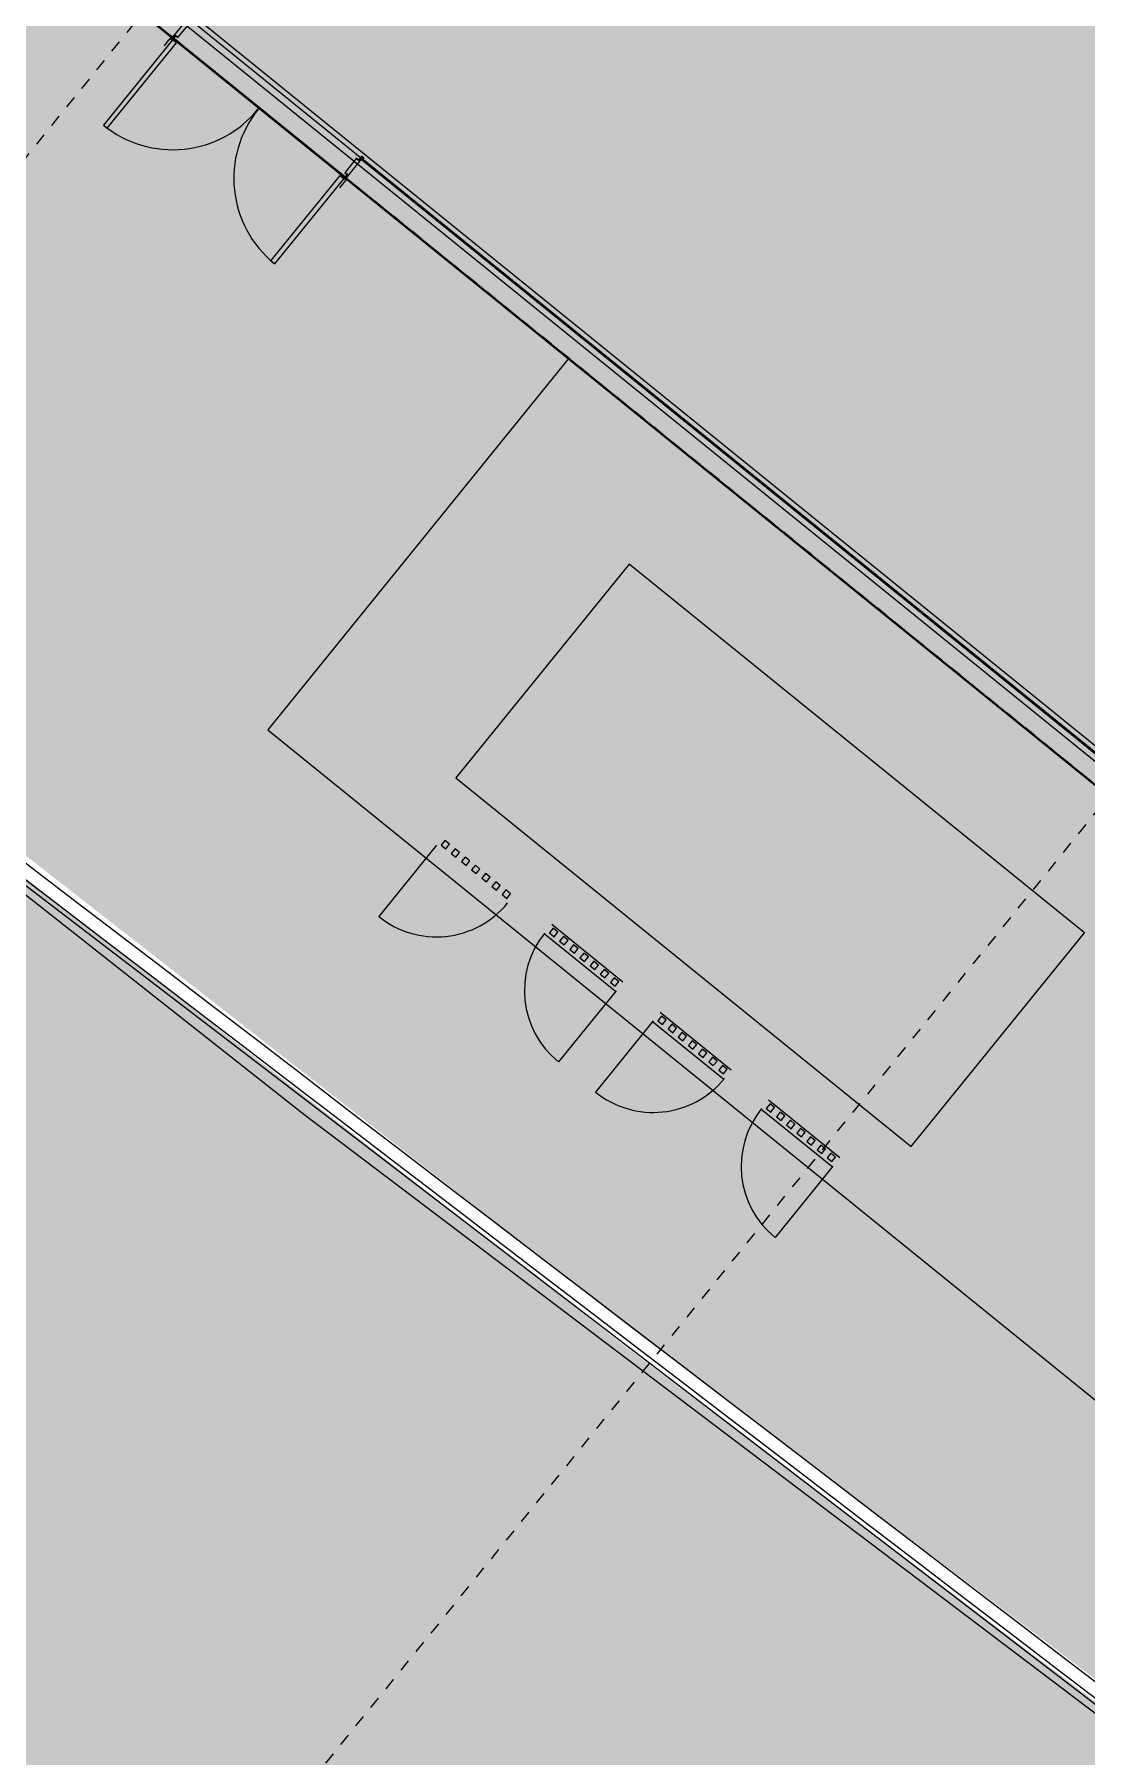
# Model space of a CAD drawing. Header units: metres. Extents: x 507649 to 508899, y 6966965 to 6967377.
# Drawn here: x 507862.1 to 507870.9, y 6967088.82 to 6967103.23 of the extents above; entities that cross this region are included whole.
import ezdxf

# ---------------------------------------------------------------- set-up
doc = ezdxf.new("R2010")
doc.units = ezdxf.units.M
doc.linetypes.add('Grid Line', pattern=[2.1, 1.2, -0.3, 0.3, -0.3])
doc.linetypes.add('Overhead', pattern=[0.004, 0.0025, -0.0015])
doc.layers.get('DEFPOINTS').update_dxf_attribs({"color": 11})
for name, color, linetype, lineweight in [('A-DOOR', 252, 'Continuous', 5), ('A-DOOR-FRAM', 252, 'Continuous', 5), ('A-FLOR', 252, 'Continuous', 5), ('A-FLOR-OVHD', 252, 'Overhead', 5), ('A-GENM', 252, 'Continuous', 5), ('A-GLAZ-CWMG', 252, 'Continuous', 5), ('A-WALL', 252, 'Continuous', 5), ('A-WALL-FNSH', 252, 'Continuous', 5)]:
    doc.layers.add(name, color=color, linetype=linetype, lineweight=lineweight)
for name, color, linetype in [('C_ARCH_BUILDING_OUTLINE', 5, 'Continuous'), ('C_TEXT_2.5', 7, 'Continuous'), ('HATCH_PAVEMENT_CARPARK', 254, 'Continuous'), ('KRB_LIP', 6, 'Continuous'), ('PAV_CREST SAG', 2, 'Continuous')]:
    doc.layers.add(name, color=color, linetype=linetype)
doc.layers.add('C_HATCH_PR_BUILDING', color=7, linetype='Continuous', true_color=0xffffff)
doc.layers.add('HATCH_PAVEMENT_FOOTPATH', color=7, linetype='Continuous', true_color=0xffe8a3)
doc.layers.add('S-GRID', color=47, linetype='Continuous', lineweight=5, plot=False)

# ---------------------------------------------------------------- blocks, each defined once
blk = doc.blocks.new('XD_HATCH')
at = {"layer": 'C_HATCH_PR_BUILDING'}
h = blk.add_hatch(color=256, dxfattribs=at)
h.dxf.hatch_style = 1
h.paths.add_polyline_path([(507766.711, 6967255.442), (507736.522, 6967229.203), (507736.707, 6967228.989), (507736.687, 6967228.971), (507782.566, 6967176.226), (507795.661, 6967161.161), (507797.004, 6967162.328), (507817.315, 6967142.708), (507816.19, 6967141.318), (507902.111, 6967071.732), (507911.801, 6967083.72), (507919.918, 6967093.76), (507927.265, 6967102.833), (507888.211, 6967134.462), (507891.102, 6967138.268), (507841.624, 6967217.742), (507824.766, 6967203.095), (507829.311, 6967190.607), (507825.752, 6967187.514), (507795.494, 6967222.404)])
at = {"layer": 'HATCH_PAVEMENT_CARPARK'}
h = blk.add_hatch(color=256, dxfattribs=at)
h.dxf.hatch_style = 1
edge = h.paths.add_edge_path()
edge.add_arc((507820.003, 6967266.085), 90.985, 212.49045, 214.43315, ccw=False)
edge.add_line((507743.26, 6967217.211), (507739.398, 6967223.586))
edge.add_line((507739.398, 6967223.586), (507735.794, 6967229.354))
edge.add_arc((507741.735, 6967233.063), 7.004, 130.4092, 211.9744, ccw=False)
edge.add_line((507737.195, 6967238.395), (507750.654, 6967250.094))
edge.add_line((507750.654, 6967250.094), (507741.05, 6967244.042))
edge.add_line((507741.05, 6967244.042), (507736.887, 6967241.488))
edge.add_line((507736.887, 6967241.488), (507736.596, 6967241.375))
edge.add_line((507736.596, 6967241.375), (507734.55, 6967240.12))
edge.add_line((507734.55, 6967240.12), (507731.321, 6967238.12))
edge.add_line((507731.321, 6967238.12), (507725.641, 6967234.654))
edge.add_line((507725.641, 6967234.654), (507731.043, 6967225.636))
edge.add_line((507731.043, 6967225.636), (507734.314, 6967220.406))
edge.add_line((507734.314, 6967220.406), (507740.71, 6967210.555))
edge.add_arc((507792.018, 6967243.469), 60.957, 212.67978, 223.00419)
edge.add_line((507747.44, 6967201.893), (507760.817, 6967187.542))
edge.add_line((507760.817, 6967187.542), (507809.449, 6967136.334))
edge.add_line((507809.449, 6967136.334), (507818.102, 6967127.228))
edge.add_line((507818.102, 6967127.228), (507823.852, 6967121.378))
edge.add_line((507823.852, 6967121.378), (507824.492, 6967120.745))
edge.add_arc((508006.447, 6967303.151), 257.643, 225.07103, 227.49079)
edge.add_line((507832.355, 6967113.225), (507846.232, 6967101.068))
edge.add_line((507846.232, 6967101.068), (507853.401, 6967095.287))
edge.add_line((507853.401, 6967095.287), (507861.259, 6967089.103))
edge.add_line((507861.259, 6967089.103), (507875.892, 6967078.04))
edge.add_line((507875.892, 6967078.04), (507894.996, 6967066.105))
edge.add_line((507894.996, 6967066.105), (507898.306, 6967064.422))
edge.add_arc((507903.258, 6967076.442), 13, 247.607, 320.5781)
edge.add_line((507913.301, 6967068.186), (507923.209, 6967080.381))
edge.add_line((507923.209, 6967080.381), (507928.884, 6967087.367))
edge.add_line((507928.884, 6967087.367), (507934.503, 6967094.285))
edge.add_arc((507925.6, 6967101.304), 11.338, 321.7466, 356.9562)
edge.add_arc((507925.051, 6967101.301), 11.886, 357.1121, 390.6511)
edge.add_line((507935.276, 6967107.361), (507928.355, 6967118.419))
edge.add_arc((507932.593, 6967121.072), 5, 172.2504, 212.042, ccw=False)
edge.add_line((507927.638, 6967121.746), (507927.905, 6967123.707))
edge.add_line((507927.905, 6967123.707), (507927.905, 6967123.707))
edge.add_line((507927.905, 6967123.707), (507928.222, 6967126.036))
edge.add_line((507928.222, 6967126.036), (507922.15, 6967126.731))
edge.add_line((507922.15, 6967126.731), (507921.982, 6967124.77))
edge.add_line((507921.982, 6967124.77), (507922.008, 6967120.889))
edge.add_arc((507933.653, 6967120.754), 11.645, 179.3346, 190.5058)
edge.add_arc((507935.181, 6967121.115), 13.214, 190.8395, 200.6804)
edge.add_arc((507934.907, 6967121.234), 13.001, 201.5983, 211.6011)
edge.add_line((507923.833, 6967114.422), (507928.422, 6967107.084))
edge.add_arc((507919.474, 6967101.5), 10.548, 18.5241, 31.9651, ccw=False)
edge.add_line((507929.475, 6967104.851), (507929.787, 6967103.654))
edge.add_line((507929.787, 6967103.654), (507929.949, 6967102.428))
edge.add_arc((507919.973, 6967101.735), 10, -10.2075, 3.9733, ccw=False)
edge.add_arc((507921.309, 6967101.319), 8.612, 334.462, 350.9422, ccw=False)
edge.add_line((507929.08, 6967097.606), (507928.501, 6967096.513))
edge.add_line((507928.501, 6967096.513), (507927.791, 6967095.501))
edge.add_line((507927.791, 6967095.501), (507924.256, 6967091.166))
edge.add_line((507924.256, 6967091.166), (507918.568, 6967084.191))
edge.add_line((507918.568, 6967084.191), (507911.58, 6967075.614))
edge.add_line((507911.58, 6967075.614), (507910.645, 6967074.541))
edge.add_line((507910.645, 6967074.541), (507910.131, 6967074.048))
edge.add_line((507910.131, 6967074.048), (507909.863, 6967073.813))
edge.add_line((507909.863, 6967073.813), (507909.587, 6967073.587))
edge.add_line((507909.587, 6967073.587), (507909.304, 6967073.367))
edge.add_line((507909.304, 6967073.367), (507909.013, 6967073.157))
edge.add_line((507909.013, 6967073.157), (507908.416, 6967072.764))
edge.add_line((507908.416, 6967072.764), (507907.795, 6967072.408))
edge.add_line((507907.795, 6967072.408), (507907.154, 6967072.091))
edge.add_line((507907.154, 6967072.091), (507906.825, 6967071.948))
edge.add_line((507906.825, 6967071.948), (507906.493, 6967071.814))
edge.add_line((507906.493, 6967071.814), (507905.816, 6967071.577))
edge.add_line((507905.816, 6967071.577), (507905.127, 6967071.382))
edge.add_line((507905.127, 6967071.382), (507904.429, 6967071.208))
edge.add_line((507904.429, 6967071.208), (507903.012, 6967071.034))
edge.add_line((507903.012, 6967071.034), (507901.581, 6967071.056))
edge.add_line((507901.581, 6967071.056), (507900.489, 6967071.127))
edge.add_line((507900.489, 6967071.127), (507899.41, 6967071.292))
edge.add_line((507899.41, 6967071.292), (507898.989, 6967071.383))
edge.add_line((507898.989, 6967071.383), (507898.134, 6967071.614))
edge.add_line((507898.134, 6967071.614), (507897.297, 6967071.904))
edge.add_line((507897.297, 6967071.904), (507895.368, 6967072.947))
edge.add_line((507895.368, 6967072.947), (507879.298, 6967082.987))
edge.add_line((507879.298, 6967082.987), (507866.995, 6967092.289))
edge.add_line((507866.995, 6967092.289), (507856.54, 6967100.453))
edge.add_line((507856.54, 6967100.453), (507836.168, 6967117.777))
edge.add_line((507836.168, 6967117.777), (507828.863, 6967124.875))
edge.add_line((507828.863, 6967124.875), (507821.037, 6967132.845))
edge.add_line((507821.037, 6967132.845), (507813.741, 6967140.457))
edge.add_line((507813.741, 6967140.457), (507815.658, 6967142.761))
edge.add_line((507815.658, 6967142.761), (507797.065, 6967160.683))
edge.add_line((507797.065, 6967160.683), (507795.715, 6967159.508))
edge.add_line((507795.715, 6967159.508), (507754.472, 6967202.936))
edge.add_line((507754.472, 6967202.936), (507751.459, 6967206.268))
edge.add_arc((507819.868, 6967266.093), 90.877, 214.4857, 221.17028, ccw=False)
at = {"layer": 'HATCH_PAVEMENT_FOOTPATH'}
h = blk.add_hatch(color=256, dxfattribs=at)
h.dxf.hatch_style = 1
h.paths.add_polyline_path([(507816.19, 6967141.318), (507817.315, 6967142.708), (507797.004, 6967162.328), (507795.661, 6967161.161), (507782.566, 6967176.226), (507736.687, 6967228.971), (507736.707, 6967228.989), (507736.521, 6967229.201), (507736.245, 6967228.918), (507736.554, 6967228.404), (507736.811, 6967227.975), (507737.068, 6967227.546), (507737.326, 6967227.118), (507737.583, 6967226.689), (507737.846, 6967226.25), (507738.098, 6967225.832), (507738.355, 6967225.403), (507738.613, 6967224.974), (507738.87, 6967224.546), (507739.128, 6967224.117), (507739.435, 6967223.606), (507739.647, 6967223.266), (507739.913, 6967222.842), (507740.178, 6967222.419), (507740.444, 6967221.995), (507740.709, 6967221.571), (507740.974, 6967221.147), (507741.24, 6967220.723), (507741.411, 6967220.45), (507741.505, 6967220.3), (507741.77, 6967219.876), (507742.035, 6967219.452), (507742.301, 6967219.028), (507742.566, 6967218.604), (507742.831, 6967218.18), (507743.096, 6967217.756), (507743.387, 6967217.291), (507743.629, 6967216.913), (507743.901, 6967216.494), (507744.224, 6967216), (507744.45, 6967215.66), (507744.728, 6967215.246), (507745.084, 6967214.723), (507745.292, 6967214.422), (507745.577, 6967214.012), (507745.865, 6967213.604), (507746.155, 6967213.198), (507746.447, 6967212.793), (507746.741, 6967212.39), (507747.038, 6967211.989), (507747.337, 6967211.589), (507747.638, 6967211.19), (507747.941, 6967210.794), (507748.246, 6967210.399), (507748.554, 6967210.006), (507748.863, 6967209.614), (507749.175, 6967209.224), (507749.489, 6967208.836), (507749.805, 6967208.45), (507750.123, 6967208.065), (507750.444, 6967207.683), (507750.766, 6967207.301), (507751.091, 6967206.922), (507751.417, 6967206.545), (507751.571, 6967206.368), (507751.748, 6967206.173), (507752.418, 6967205.431), (507753.089, 6967204.689), (507753.759, 6967203.947), (507754.582, 6967203.038), (507755.112, 6967202.479), (507755.8, 6967201.754), (507756.489, 6967201.029), (507757.178, 6967200.304), (507757.866, 6967199.579), (507758.555, 6967198.854), (507758.732, 6967198.667), (507759.244, 6967198.129), (507759.932, 6967197.404), (507760.621, 6967196.679), (507761.31, 6967195.953), (507761.998, 6967195.228), (507762.687, 6967194.503), (507763.375, 6967193.778), (507764.064, 6967193.053), (507764.753, 6967192.328), (507765.276, 6967191.777), (507765.441, 6967191.603), (507766.13, 6967190.878), (507766.819, 6967190.153), (507767.507, 6967189.428), (507768.196, 6967188.702), (507768.885, 6967187.977), (507769.573, 6967187.252), (507770.262, 6967186.527), (507770.951, 6967185.802), (507771.639, 6967185.077), (507772.328, 6967184.352), (507773.016, 6967183.627), (507773.705, 6967182.902), (507774.394, 6967182.176), (507775.082, 6967181.451), (507775.771, 6967180.726), (507776.46, 6967180.001), (507777.148, 6967179.276), (507777.837, 6967178.551), (507778.526, 6967177.826), (507779.214, 6967177.101), (507779.903, 6967176.376), (507780.591, 6967175.651), (507781.28, 6967174.925), (507781.969, 6967174.2), (507782.657, 6967173.475), (507783.346, 6967172.75), (507784.035, 6967172.025), (507784.723, 6967171.3), (507785.412, 6967170.575), (507786.101, 6967169.85), (507786.789, 6967169.125), (507787.478, 6967168.399), (507788.166, 6967167.674), (507788.855, 6967166.949), (507789.544, 6967166.224), (507790.232, 6967165.499), (507790.921, 6967164.774), (507791.61, 6967164.049), (507792.298, 6967163.324), (507792.987, 6967162.599), (507793.676, 6967161.874), (507794.364, 6967161.148), (507795.053, 6967160.423), (507795.725, 6967159.716), (507796.281, 6967160.199), (507797.07, 6967160.886), (507797.235, 6967160.727), (507797.955, 6967160.033), (507798.675, 6967159.339), (507799.395, 6967158.645), (507800.115, 6967157.951), (507800.835, 6967157.257), (507801.555, 6967156.563), (507802.275, 6967155.869), (507802.995, 6967155.175), (507803.715, 6967154.481), (507804.435, 6967153.787), (507805.155, 6967153.093), (507805.875, 6967152.399), (507806.595, 6967151.705), (507807.315, 6967151.011), (507808.035, 6967150.317), (507808.755, 6967149.623), (507809.475, 6967148.929), (507810.195, 6967148.235), (507810.915, 6967147.541), (507811.635, 6967146.847), (507812.355, 6967146.153), (507813.074, 6967145.459), (507813.794, 6967144.765), (507814.514, 6967144.071), (507815.234, 6967143.377), (507815.861, 6967142.774), (507815.606, 6967142.459), (507814.977, 6967141.681), (507814.348, 6967140.904), (507813.941, 6967140.466), (507814.091, 6967140.308), (507816.88, 6967137.44), (507817.569, 6967136.715), (507818.257, 6967135.99), (507818.946, 6967135.265), (507819.635, 6967134.54), (507820.323, 6967133.815), (507821.145, 6967132.95), (507821.708, 6967132.376), (507822.409, 6967131.662), (507823.11, 6967130.949), (507823.81, 6967130.235), (507824.511, 6967129.521), (507825.211, 6967128.808), (507825.912, 6967128.094), (507826.613, 6967127.381), (507827.313, 6967126.667), (507828.014, 6967125.954), (507828.714, 6967125.24), (507828.968, 6967124.982), (507829.423, 6967124.54), (507830.14, 6967123.843), (507830.858, 6967123.146), (507831.575, 6967122.449), (507832.292, 6967121.752), (507833.009, 6967121.055), (507833.726, 6967120.358), (507834.444, 6967119.662), (507835.161, 6967118.965), (507835.878, 6967118.268), (507836.269, 6967117.888), (507836.608, 6967117.6), (507837.37, 6967116.952), (507838.132, 6967116.304), (507838.893, 6967115.656), (507839.655, 6967115.009), (507840.417, 6967114.361), (507841.179, 6967113.713), (507841.941, 6967113.065), (507842.702, 6967112.417), (507843.464, 6967111.77), (507844.226, 6967111.122), (507844.988, 6967110.474), (507845.75, 6967109.826), (507846.511, 6967109.178), (507847.273, 6967108.531), (507848.035, 6967107.883), (507848.797, 6967107.235), (507849.559, 6967106.587), (507850.32, 6967105.939), (507851.082, 6967105.291), (507851.844, 6967104.644), (507852.606, 6967103.996), (507853.368, 6967103.348), (507854.129, 6967102.7), (507854.891, 6967102.052), (507855.653, 6967101.405), (507856.415, 6967100.757), (507856.635, 6967100.57), (507857.19, 6967100.136), (507857.979, 6967099.52), (507858.767, 6967098.905), (507859.555, 6967098.289), (507860.343, 6967097.674), (507861.131, 6967097.058), (507861.919, 6967096.443), (507862.707, 6967095.827), (507863.496, 6967095.212), (507864.284, 6967094.596), (507865.072, 6967093.981), (507865.86, 6967093.365), (507866.648, 6967092.75), (507867.086, 6967092.408), (507867.439, 6967092.141), (507868.236, 6967091.538), (507869.034, 6967090.935), (507869.832, 6967090.332), (507870.629, 6967089.729), (507871.427, 6967089.126), (507872.225, 6967088.523), (507873.022, 6967087.92), (507873.82, 6967087.317), (507874.618, 6967086.714), (507875.416, 6967086.111), (507876.213, 6967085.508), (507877.011, 6967084.905), (507877.809, 6967084.301), (507878.606, 6967083.698), (507879.394, 6967083.104), (507880.242, 6967082.574), (507881.09, 6967082.045), (507881.938, 6967081.515), (507882.786, 6967080.985), (507883.634, 6967080.455), (507884.482, 6967079.925), (507885.331, 6967079.395), (507886.179, 6967078.865), (507887.027, 6967078.335), (507887.875, 6967077.806), (507888.723, 6967077.276), (507889.571, 6967076.746), (507890.419, 6967076.216), (507890.786, 6967075.987), (507891.267, 6967075.686), (507892.115, 6967075.156), (507892.963, 6967074.626), (507893.811, 6967074.097), (507894.659, 6967073.567), (507895.507, 6967073.037), (507895.932, 6967072.787), (507896.368, 6967072.553), (507896.812, 6967072.337), (507897.264, 6967072.139), (507897.724, 6967071.959), (507898.191, 6967071.798), (507898.393, 6967071.735), (507898.664, 6967071.655), (507899.143, 6967071.532), (507899.625, 6967071.428), (507900.112, 6967071.343), (507900.602, 6967071.277), (507901.094, 6967071.232), (507901.587, 6967071.206), (507902.081, 6967071.2), (507902.575, 6967071.213), (507903.067, 6967071.247), (507903.173, 6967071.258), (507902.299, 6967071.964), (507902.111, 6967071.732)])
blk = doc.blocks.new('25027_BNP_Skygate Play-Sheet - 000101 - SITE PLAN')
at = {"layer": 'A-DOOR'}
for p, q in [((-2418010.1, 4013599.1), (-2418259.57, 4014323.63)), ((-2419837.35, 4012969.91), (-2420086.83, 4013694.44)), ((-2420215.56, 4012839.68), (-2420465.04, 4013564.21)), ((-2418133.74, 4013530.09), (-2418181.02, 4013513.81)), ((-2418117.46, 4013482.81), (-2418133.74, 4013530.09)), ((-2418030.32, 4013565.7), (-2418077.6, 4013549.42)), ((-2418077.6, 4013549.42), (-2418061.32, 4013502.14)), ((-2418014.04, 4013518.42), (-2418030.32, 4013565.7)), ((-2418547.42, 4013387.64), (-2418594.7, 4013371.36)), ((-2418531.14, 4013340.37), (-2418547.42, 4013387.64)), ((-2418444, 4013423.25), (-2418491.28, 4013406.97)), ((-2418491.28, 4013406.97), (-2418475, 4013359.7)), ((-2418427.72, 4013375.98), (-2418444, 4013423.25)), ((-2418340.58, 4013458.86), (-2418387.86, 4013442.58)), ((-2418387.86, 4013442.58), (-2418371.58, 4013395.31)), ((-2418371.58, 4013395.31), (-2418324.3, 4013411.59)), ((-2418324.3, 4013411.59), (-2418340.58, 4013458.86)), ((-2418237.16, 4013494.47), (-2418284.44, 4013478.2)), ((-2418284.44, 4013478.2), (-2418268.16, 4013430.92)), ((-2418268.16, 4013430.92), (-2418220.88, 4013447.2)), ((-2418220.88, 4013447.2), (-2418237.16, 4013494.47)), ((-2418181.02, 4013513.81), (-2418164.74, 4013466.53)), ((-2418164.74, 4013466.53), (-2418117.46, 4013482.81)), ((-2418061.32, 4013502.14), (-2418014.04, 4013518.42)), ((-2418650.84, 4013352.03), (-2418698.11, 4013335.75)), ((-2418698.11, 4013335.75), (-2418681.84, 4013288.48)), ((-2418681.84, 4013288.48), (-2418634.56, 4013304.75)), ((-2418634.56, 4013304.75), (-2418650.84, 4013352.03)), ((-2418594.7, 4013371.36), (-2418578.42, 4013324.09)), ((-2418578.42, 4013324.09), (-2418531.14, 4013340.37)), ((-2418475, 4013359.7), (-2418427.72, 4013375.98)), ((-2419339.89, 4013114.76), (-2419387.17, 4013098.49)), ((-2419387.17, 4013098.49), (-2419370.89, 4013051.21)), ((-2419323.61, 4013067.49), (-2419339.89, 4013114.76)), ((-2419236.47, 4013150.38), (-2419283.75, 4013134.1)), ((-2419283.75, 4013134.1), (-2419267.47, 4013086.82)), ((-2419267.47, 4013086.82), (-2419220.19, 4013103.1)), ((-2419220.19, 4013103.1), (-2419236.47, 4013150.38)), ((-2419133.05, 4013185.99), (-2419180.33, 4013169.71)), ((-2419180.33, 4013169.71), (-2419164.05, 4013122.43)), ((-2419164.05, 4013122.43), (-2419116.77, 4013138.71)), ((-2419116.77, 4013138.71), (-2419133.05, 4013185.99)), ((-2419753.57, 4012972.32), (-2419800.85, 4012956.04)), ((-2419800.85, 4012956.04), (-2419784.57, 4012908.77)), ((-2419737.29, 4012925.04), (-2419753.57, 4012972.32)), ((-2419650.15, 4013007.93), (-2419697.43, 4012991.65)), ((-2419697.43, 4012991.65), (-2419681.15, 4012944.38)), ((-2419681.15, 4012944.38), (-2419633.87, 4012960.66)), ((-2419633.87, 4012960.66), (-2419650.15, 4013007.93)), ((-2419546.73, 4013043.54), (-2419594.01, 4013027.26)), ((-2419594.01, 4013027.26), (-2419577.73, 4012979.99)), ((-2419577.73, 4012979.99), (-2419530.45, 4012996.27)), ((-2419530.45, 4012996.27), (-2419546.73, 4013043.54)), ((-2419443.31, 4013079.15), (-2419490.59, 4013062.87)), ((-2419490.59, 4013062.87), (-2419474.31, 4013015.6)), ((-2419474.31, 4013015.6), (-2419427.03, 4013031.88)), ((-2419427.03, 4013031.88), (-2419443.31, 4013079.15)), ((-2419370.89, 4013051.21), (-2419323.61, 4013067.49)), ((-2422042.81, 4012210.49), (-2422292.29, 4012935.02)), ((-2419784.57, 4012908.77), (-2419737.29, 4012925.04)), ((-2420546.04, 4012699.44), (-2420593.32, 4012683.17)), ((-2420593.32, 4012683.17), (-2420577.04, 4012635.89)), ((-2420529.76, 4012652.17), (-2420546.04, 4012699.44)), ((-2420442.62, 4012735.06), (-2420489.9, 4012718.78)), ((-2420489.9, 4012718.78), (-2420473.62, 4012671.5)), ((-2420473.62, 4012671.5), (-2420426.34, 4012687.78)), ((-2420426.34, 4012687.78), (-2420442.62, 4012735.06)), ((-2420339.2, 4012770.67), (-2420386.48, 4012754.39)), ((-2420386.48, 4012754.39), (-2420370.2, 4012707.11)), ((-2420370.2, 4012707.11), (-2420322.92, 4012723.39)), ((-2420322.92, 4012723.39), (-2420339.2, 4012770.67)), ((-2420235.78, 4012806.28), (-2420283.06, 4012790)), ((-2420283.06, 4012790), (-2420266.78, 4012742.72)), ((-2420266.78, 4012742.72), (-2420219.5, 4012759)), ((-2420219.5, 4012759), (-2420235.78, 4012806.28)), ((-2411427.76, 4012770.04), (-2411465.58, 4012757.02)), ((-2411465.58, 4012757.02), (-2411166.05, 4011887.14)), ((-2411128.23, 4011900.16), (-2411427.76, 4012770.04)), ((-2420856.3, 4012592.61), (-2420903.58, 4012576.33)), ((-2420903.58, 4012576.33), (-2420887.3, 4012529.06)), ((-2420887.3, 4012529.06), (-2420840.02, 4012545.34)), ((-2420840.02, 4012545.34), (-2420856.3, 4012592.61)), ((-2420752.88, 4012628.22), (-2420800.16, 4012611.94)), ((-2420800.16, 4012611.94), (-2420783.88, 4012564.67)), ((-2420783.88, 4012564.67), (-2420736.6, 4012580.95)), ((-2420736.6, 4012580.95), (-2420752.88, 4012628.22)), ((-2420649.46, 4012663.83), (-2420696.74, 4012647.55)), ((-2420696.74, 4012647.55), (-2420680.46, 4012600.28)), ((-2420680.46, 4012600.28), (-2420633.18, 4012616.56)), ((-2420633.18, 4012616.56), (-2420649.46, 4012663.83)), ((-2420577.04, 4012635.89), (-2420529.76, 4012652.17)), ((-2421441.93, 4012390.96), (-2421489.21, 4012374.68)), ((-2421425.65, 4012343.68), (-2421441.93, 4012390.96)), ((-2421338.51, 4012426.57), (-2421385.79, 4012410.29)), ((-2421385.79, 4012410.29), (-2421369.51, 4012363.01)), ((-2421369.51, 4012363.01), (-2421322.23, 4012379.29)), ((-2421322.23, 4012379.29), (-2421338.51, 4012426.57)), ((-2421855.61, 4012248.51), (-2421902.89, 4012232.23)), ((-2421839.33, 4012201.24), (-2421855.61, 4012248.51)), ((-2421752.19, 4012284.12), (-2421799.47, 4012267.85)), ((-2421799.47, 4012267.85), (-2421783.19, 4012220.57)), ((-2421783.19, 4012220.57), (-2421735.91, 4012236.85)), ((-2421735.91, 4012236.85), (-2421752.19, 4012284.12)), ((-2421648.77, 4012319.73), (-2421696.05, 4012303.46)), ((-2421696.05, 4012303.46), (-2421679.77, 4012256.18)), ((-2421679.77, 4012256.18), (-2421632.49, 4012272.46)), ((-2421632.49, 4012272.46), (-2421648.77, 4012319.73)), ((-2421545.35, 4012355.35), (-2421592.63, 4012339.07)), ((-2421592.63, 4012339.07), (-2421576.35, 4012291.79)), ((-2421576.35, 4012291.79), (-2421529.07, 4012308.07)), ((-2421529.07, 4012308.07), (-2421545.35, 4012355.35)), ((-2421489.21, 4012374.68), (-2421472.93, 4012327.4)), ((-2421472.93, 4012327.4), (-2421425.65, 4012343.68)), ((-2421959.03, 4012212.9), (-2422006.31, 4012196.62)), ((-2422006.31, 4012196.62), (-2421990.03, 4012149.35)), ((-2421990.03, 4012149.35), (-2421942.75, 4012165.63)), ((-2421942.75, 4012165.63), (-2421959.03, 4012212.9)), ((-2421902.89, 4012232.23), (-2421886.61, 4012184.96)), ((-2421886.61, 4012184.96), (-2421839.33, 4012201.24)), ((-2413169.4, 4012170.33), (-2413131.58, 4012183.35)), ((-2412869.87, 4011300.46), (-2413169.4, 4012170.33)), ((-2413131.58, 4012183.35), (-2412832.05, 4011313.48)), ((-2411166.05, 4011887.14), (-2411128.23, 4011900.16)), ((-2412832.05, 4011313.48), (-2412869.87, 4011300.46))]:
    blk.add_line(p, q, dxfattribs=at)
for centre, radius, start, end in [((-2418010.1, 4013599.1), 766.27, 109.000407, 199.000407), ((-2419837.35, 4012969.91), 766.27, 19.000407, 109.000407), ((-2420215.56, 4012839.68), 766.27, 109.000407, 199.000407), ((-2422042.81, 4012210.49), 766.27, 19.000407, 109.000407), ((-2411128.23, 4011900.16), 920, 109.000407, 199.000407), ((-2412869.87, 4011300.46), 920, 19.000407, 109.000407)]:
    blk.add_arc(centre, radius, start, end, dxfattribs=at)
at = {"layer": 'A-DOOR-FRAM'}
for p, q in [((-2411112.99, 4011862.05), (-2411136.62, 4011853.91)), ((-2411112.99, 4011862.05), (-2411136.62, 4011853.91)), ((-2411136.62, 4011853.91), (-2411085.51, 4011705.46)), ((-2411134.08, 4011852.67), (-2411110.44, 4011860.81)), ((-2411134.08, 4011852.67), (-2411110.44, 4011860.81)), ((-2411084.27, 4011708.01), (-2411134.08, 4011852.67)), ((-2411107.42, 4011907.33), (-2411126.34, 4011900.82)), ((-2411107.42, 4011907.33), (-2411126.34, 4011900.82)), ((-2411126.34, 4011900.82), (-2411112.99, 4011862.05)), ((-2411112.99, 4011862.05), (-2411126.34, 4011900.82)), ((-2411123.79, 4011899.58), (-2411108.66, 4011904.79)), ((-2411123.79, 4011899.58), (-2411108.66, 4011904.79)), ((-2411110.44, 4011860.81), (-2411123.79, 4011899.58)), ((-2411123.79, 4011899.58), (-2411110.44, 4011860.81)), ((-2411105.41, 4011895.33), (-2411117.7, 4011891.1)), ((-2411105.41, 4011895.33), (-2411117.7, 4011891.1)), ((-2411117.7, 4011891.1), (-2411117.05, 4011889.21)), ((-2411117.05, 4011889.21), (-2411117.7, 4011891.1)), ((-2411117.05, 4011889.21), (-2411102.87, 4011894.09)), ((-2411117.05, 4011889.21), (-2411102.87, 4011894.09)), ((-2411108.66, 4011904.79), (-2411105.41, 4011895.33)), ((-2411105.41, 4011895.33), (-2411108.66, 4011904.79)), ((-2411102.87, 4011894.09), (-2411107.42, 4011907.33)), ((-2411107.42, 4011907.33), (-2411102.87, 4011894.09)), ((-2412871.76, 4011299.8), (-2412890.67, 4011293.29)), ((-2412890.67, 4011293.29), (-2412871.76, 4011299.8)), ((-2412890.67, 4011293.29), (-2412886.11, 4011280.06)), ((-2412886.11, 4011280.06), (-2412890.67, 4011293.29)), ((-2412888.13, 4011292.05), (-2412873, 4011297.26)), ((-2412873, 4011297.26), (-2412888.13, 4011292.05)), ((-2412884.87, 4011282.6), (-2412888.13, 4011292.05)), ((-2412888.13, 4011292.05), (-2412884.87, 4011282.6)), ((-2412886.11, 4011280.06), (-2412871.93, 4011284.94)), ((-2412871.93, 4011284.94), (-2412886.11, 4011280.06)), ((-2412872.58, 4011286.83), (-2412884.87, 4011282.6)), ((-2412884.87, 4011282.6), (-2412872.58, 4011286.83)), ((-2412873, 4011297.26), (-2412859.65, 4011258.5)), ((-2412859.65, 4011258.5), (-2412873, 4011297.26)), ((-2412871.93, 4011284.94), (-2412872.58, 4011286.83)), ((-2412872.58, 4011286.83), (-2412871.93, 4011284.94)), ((-2412858.41, 4011261.04), (-2412871.76, 4011299.8)), ((-2412871.76, 4011299.8), (-2412858.41, 4011261.04)), ((-2412859.65, 4011258.5), (-2412836.01, 4011266.64)), ((-2412836.01, 4011266.64), (-2412859.65, 4011258.5)), ((-2412834.77, 4011269.18), (-2412858.41, 4011261.04)), ((-2412858.41, 4011261.04), (-2412834.77, 4011269.18)), ((-2412836.01, 4011266.64), (-2412786.2, 4011121.97)), ((-2412783.66, 4011120.73), (-2412834.77, 4011269.18)), ((-2412803.23, 4011085.44), (-2412817.41, 4011080.55)), ((-2412817.41, 4011080.55), (-2412803.23, 4011085.44)), ((-2412814.87, 4011079.31), (-2412802.58, 4011083.54)), ((-2412802.58, 4011083.54), (-2412814.87, 4011079.31)), ((-2412786.2, 4011121.97), (-2412809.84, 4011113.83)), ((-2412809.84, 4011113.83), (-2412786.2, 4011121.97)), ((-2412809.84, 4011113.83), (-2412796.49, 4011075.07)), ((-2412796.49, 4011075.07), (-2412809.84, 4011113.83)), ((-2412807.29, 4011112.59), (-2412783.66, 4011120.73)), ((-2412783.66, 4011120.73), (-2412807.29, 4011112.59)), ((-2412793.95, 4011073.83), (-2412807.29, 4011112.59)), ((-2412807.29, 4011112.59), (-2412793.95, 4011073.83)), ((-2412802.58, 4011083.54), (-2412803.23, 4011085.44)), ((-2412803.23, 4011085.44), (-2412802.58, 4011083.54)), ((-2412817.41, 4011080.55), (-2412812.86, 4011067.32)), ((-2412812.86, 4011067.32), (-2412817.41, 4011080.55)), ((-2412811.62, 4011069.86), (-2412814.87, 4011079.31)), ((-2412814.87, 4011079.31), (-2412811.62, 4011069.86)), ((-2412812.86, 4011067.32), (-2412793.95, 4011073.83)), ((-2412793.95, 4011073.83), (-2412812.86, 4011067.32)), ((-2412796.49, 4011075.07), (-2412811.62, 4011069.86)), ((-2412811.62, 4011069.86), (-2412796.49, 4011075.07))]:
    blk.add_line(p, q, dxfattribs=at)
at = {"layer": 'A-FLOR'}
for p, q in [((-2409868.75, 4019120.55), (-2419330, 4015732.51)), ((-2419330, 4015732.51), (-2436744.36, 4009086.95))]:
    blk.add_line(p, q, dxfattribs=at)
at = {"layer": 'A-FLOR', "flags": 128}
for points in [[(-2411134.45, 4011985.81), (-2411122.07, 4011949.87), (-2411108.6, 4011910.74)], [(-2412892.95, 4011299.91), (-2412905.32, 4011335.83), (-2412917.69, 4011371.77)]]:
    blk.add_lwpolyline(points, dxfattribs=at)
at = {"layer": 'A-FLOR-OVHD'}
blk.add_line((-2458270.57, 3995651.52), (-2354074.67, 4031529.87), dxfattribs=at)
at = {"layer": 'A-GENM'}
for p, q in [((-2417617.48, 4013161.67), (-2422250.52, 4011566.38)), ((-2416868.67, 4010986.98), (-2417617.48, 4013161.67)), ((-2422250.52, 4011566.38), (-2421501.71, 4009391.69)), ((-2421501.71, 4009391.69), (-2416868.67, 4010986.98))]:
    blk.add_line(p, q, dxfattribs=at)
at = {"layer": 'A-GLAZ-CWMG'}
for p, q in [((-2419839.98, 4012977.54), (-2419115.45, 4013227.02)), ((-2419807.42, 4012882.99), (-2419082.89, 4013132.47)), ((-2420218.18, 4012847.31), (-2420942.71, 4012597.83)), ((-2420185.62, 4012752.76), (-2420910.15, 4012503.28)), ((-2422045.44, 4012218.12), (-2421320.91, 4012467.6)), ((-2422012.88, 4012123.57), (-2421288.36, 4012373.05))]:
    blk.add_line(p, q, dxfattribs=at)
at = {"layer": 'A-WALL'}
for p, q in [((-2416445.25, 4014283.95), (-2448810.28, 4003139.52)), ((-2415142.95, 4010501.89), (-2416445.25, 4014283.95)), ((-2412876.33, 4011282.37), (-2410822.2, 4011989.68)), ((-2411108.6, 4011910.74), (-2411129.03, 4011903.7)), ((-2411112, 4011889.89), (-2411046.88, 4011700.79)), ((-2411043.95, 4011692.28), (-2412808.28, 4011084.75)), ((-2411101.65, 4011734.81), (-2412794.4, 4011151.93)), ((-2412876.33, 4011282.37), (-2420622.47, 4008615.09)), ((-2412811.21, 4011093.26), (-2412876.33, 4011282.37)), ((-2412827.49, 4011140.54), (-2432891.35, 4004231.84)), ((-2412811.21, 4011093.26), (-2432875.07, 4004184.56)), ((-2412795.91, 4011151.41), (-2412827.49, 4011140.54))]:
    blk.add_line(p, q, dxfattribs=at)
at = {"layer": 'A-WALL-FNSH'}
for p, q in [((-2432872.14, 4004176.05), (-2412808.28, 4011084.75)), ((-2412808.28, 4011084.75), (-2412811.21, 4011093.26))]:
    blk.add_line(p, q, dxfattribs=at)
at = {"layer": 'S-GRID', "linetype": 'Grid Line'}
for p, q in [((-2395148.88, 3966525.87), (-2424051.73, 4050463.89)), ((-2404982.3, 3963140.03), (-2433885.1, 4047077.91)), ((-2350761.18, 4032670.82), (-2480207.7, 3988097.78))]:
    blk.add_line(p, q, dxfattribs=at)
blk = doc.blocks.new('XE_ARCH')
at = {"xscale": 0.001, "yscale": 0.001, "zscale": 0.001, "rotation": 121.996}
blk.add_blockref('25027_BNP_Skygate Play-Sheet - 000101 - SITE PLAN', (509988.126, 6971273.77), dxfattribs=at)
at = {"layer": 'DEFPOINTS'}
blk.add_lwpolyline([(507766.713, 6967255.443), (507736.522, 6967229.203), (507795.661, 6967161.161), (507797.005, 6967162.329), (507817.315, 6967142.708), (507816.19, 6967141.319), (507902.084, 6967071.741), (507927.265, 6967102.832), (507888.211, 6967134.463), (507891.284, 6967138.257), (507841.636, 6967217.752), (507824.767, 6967203.096), (507829.281, 6967190.691), (507825.699, 6967187.577), (507766.713, 6967255.443)], dxfattribs=at)
blk = doc.blocks.new('XD_DESIGN BASE_1')
at = {"layer": 'C_ARCH_BUILDING_OUTLINE', "elevation": 5.24}
blk.add_lwpolyline([(507902.095, 6967072.072), (507919.667, 6967093.787), (507918.626, 6967094.631), (507925.899, 6967103.612), (507888.008, 6967134.433), (507891.102, 6967138.268), (507841.557, 6967217.483), (507824.94, 6967203.05), (507829.494, 6967190.536), (507825.676, 6967187.216), (507825.561, 6967187.348), (507766.697, 6967255.23), (507751.828, 6967242.078), (507736.783, 6967229.129), (507754.43, 6967208.841), (507781.975, 6967177.135), (507795.754, 6967161.44), (507797.064, 6967162.579), (507797.288, 6967162.407), (507817.659, 6967142.729), (507816.547, 6967141.356), (507902.095, 6967072.072)], dxfattribs=at)
at = {"layer": 'C_ARCH_BUILDING_OUTLINE'}
blk.add_polyline3d([(507861.059, 6967104.979, 5.19), (507863.254, 6967103.202, 5.19), (507864.704, 6967102.027, 5.19), (507881.194, 6967088.672, 5.19), (507882.644, 6967087.498, 5.19), (507893.077, 6967078.863, 5.19), (507900.601, 6967072.769, 5.19), (507900.684, 6967072.872, 5.19), (507902.111, 6967071.732, 5.19), (507919.991, 6967093.851, 5.19), (507927.265, 6967102.833, 5.19), (507927.035, 6967103.019, 5.19), (507908.24, 6967118.348, 5.19)], dxfattribs=at)
at = {"layer": 'KRB_LIP'}
blk.add_polyline3d([(507929.858, 6967103.248, 4.907), (507929.958, 6967101.191, 4.905), (507929.958, 6967101.191, 4.905), (507929.635, 6967099.158, 4.903), (507928.902, 6967097.234, 4.902), (507927.791, 6967095.501, 4.9), (507927.791, 6967095.501, 4.9), (507924.303, 6967091.126, 4.878), (507918.634, 6967084.137, 4.843), (507911.091, 6967075.022, 4.95), (507909.12, 6967073.232, 4.95), (507906.796, 6967071.935, 4.95), (507904.239, 6967071.197, 4.95), (507901.581, 6967071.056, 4.95), (507901.581, 6967071.056, 4.95), (507899.382, 6967071.298, 4.95), (507897.259, 6967071.919, 4.95), (507895.278, 6967072.901, 4.95), (507895.278, 6967072.901, 4.95), (507879.212, 6967082.949, 4.98), (507858.979, 6967098.438, 4.98), (507851.174, 6967104.69, 4.98)], dxfattribs=at)
at = {"layer": 'PAV_CREST SAG'}
for points in [[(507871.042, 6967089.254, 5.13), (507870.645, 6967089.558, 5.13), (507870.248, 6967089.862, 5.13), (507869.851, 6967090.165, 5.13), (507869.454, 6967090.469, 5.13), (507869.057, 6967090.773, 5.13), (507868.66, 6967091.077, 5.13), (507868.263, 6967091.381, 5.13), (507867.866, 6967091.685, 5.13), (507867.469, 6967091.989, 5.13), (507867.072, 6967092.293, 5.13), (507866.675, 6967092.597, 5.13), (507866.278, 6967092.901, 5.13), (507865.881, 6967093.205, 5.13), (507865.484, 6967093.509, 5.13), (507865.087, 6967093.813, 5.13), (507864.69, 6967094.117, 5.13), (507864.293, 6967094.42, 5.13), (507863.896, 6967094.724, 5.13), (507863.498, 6967095.028, 5.13), (507863.101, 6967095.332, 5.13), (507862.704, 6967095.636, 5.13), (507862.307, 6967095.94, 5.13), (507861.91, 6967096.244, 5.13)], [(507871.042, 6967089.254, 5.13), (507870.645, 6967089.558, 5.13), (507870.248, 6967089.862, 5.13), (507869.851, 6967090.165, 5.13), (507869.454, 6967090.469, 5.13), (507869.057, 6967090.773, 5.13), (507868.66, 6967091.077, 5.13), (507868.263, 6967091.381, 5.13), (507867.866, 6967091.685, 5.13), (507867.469, 6967091.989, 5.13), (507867.072, 6967092.293, 5.13), (507866.675, 6967092.597, 5.13), (507866.278, 6967092.901, 5.13), (507865.881, 6967093.205, 5.13), (507865.484, 6967093.509, 5.13), (507865.087, 6967093.813, 5.13), (507864.69, 6967094.117, 5.13), (507864.293, 6967094.42, 5.13), (507863.896, 6967094.724, 5.13), (507863.498, 6967095.028, 5.13), (507863.101, 6967095.332, 5.13), (507862.704, 6967095.636, 5.13), (507862.307, 6967095.94, 5.13), (507861.91, 6967096.244, 5.13)], [(507871.042, 6967089.254, 5.13), (507870.645, 6967089.558, 5.13), (507870.248, 6967089.862, 5.13), (507869.851, 6967090.165, 5.13), (507869.454, 6967090.469, 5.13), (507869.057, 6967090.773, 5.13), (507868.66, 6967091.077, 5.13), (507868.263, 6967091.381, 5.13), (507867.866, 6967091.685, 5.13), (507867.469, 6967091.989, 5.13), (507867.072, 6967092.293, 5.13), (507866.675, 6967092.597, 5.13), (507866.278, 6967092.901, 5.13), (507865.881, 6967093.205, 5.13), (507865.484, 6967093.509, 5.13), (507865.087, 6967093.813, 5.13), (507864.69, 6967094.117, 5.13), (507864.293, 6967094.42, 5.13), (507863.896, 6967094.724, 5.13), (507863.498, 6967095.028, 5.13), (507863.101, 6967095.332, 5.13), (507862.704, 6967095.636, 5.13), (507862.307, 6967095.94, 5.13), (507861.91, 6967096.244, 5.13)], [(507871.109, 6967089.341, 5.13), (507870.712, 6967089.645, 5.13), (507870.315, 6967089.949, 5.13), (507869.918, 6967090.253, 5.13), (507869.521, 6967090.557, 5.13), (507869.124, 6967090.861, 5.13), (507868.727, 6967091.165, 5.13), (507868.33, 6967091.469, 5.13), (507867.933, 6967091.772, 5.13), (507867.536, 6967092.076, 5.13), (507867.139, 6967092.38, 5.13), (507866.742, 6967092.684, 5.13), (507866.345, 6967092.988, 5.13), (507865.947, 6967093.292, 5.13), (507865.55, 6967093.596, 5.13), (507865.153, 6967093.9, 5.13), (507864.756, 6967094.204, 5.13), (507864.359, 6967094.508, 5.13), (507863.962, 6967094.812, 5.13), (507863.565, 6967095.116, 5.13), (507863.168, 6967095.42, 5.13), (507862.771, 6967095.724, 5.13), (507862.374, 6967096.027, 5.13), (507861.977, 6967096.331, 5.13)], [(507871.109, 6967089.341, 5.13), (507870.712, 6967089.645, 5.13), (507870.315, 6967089.949, 5.13), (507869.918, 6967090.253, 5.13), (507869.521, 6967090.557, 5.13), (507869.124, 6967090.861, 5.13), (507868.727, 6967091.165, 5.13), (507868.33, 6967091.469, 5.13), (507867.933, 6967091.772, 5.13), (507867.536, 6967092.076, 5.13), (507867.139, 6967092.38, 5.13), (507866.742, 6967092.684, 5.13), (507866.345, 6967092.988, 5.13), (507865.947, 6967093.292, 5.13), (507865.55, 6967093.596, 5.13), (507865.153, 6967093.9, 5.13), (507864.756, 6967094.204, 5.13), (507864.359, 6967094.508, 5.13), (507863.962, 6967094.812, 5.13), (507863.565, 6967095.116, 5.13), (507863.168, 6967095.42, 5.13), (507862.771, 6967095.724, 5.13), (507862.374, 6967096.027, 5.13), (507861.977, 6967096.331, 5.13)], [(507871.109, 6967089.341, 5.13), (507870.712, 6967089.645, 5.13), (507870.315, 6967089.949, 5.13), (507869.918, 6967090.253, 5.13), (507869.521, 6967090.557, 5.13), (507869.124, 6967090.861, 5.13), (507868.727, 6967091.165, 5.13), (507868.33, 6967091.469, 5.13), (507867.933, 6967091.772, 5.13), (507867.536, 6967092.076, 5.13), (507867.139, 6967092.38, 5.13), (507866.742, 6967092.684, 5.13), (507866.345, 6967092.988, 5.13), (507865.947, 6967093.292, 5.13), (507865.55, 6967093.596, 5.13), (507865.153, 6967093.9, 5.13), (507864.756, 6967094.204, 5.13), (507864.359, 6967094.508, 5.13), (507863.962, 6967094.812, 5.13), (507863.565, 6967095.116, 5.13), (507863.168, 6967095.42, 5.13), (507862.771, 6967095.724, 5.13), (507862.374, 6967096.027, 5.13), (507861.977, 6967096.331, 5.13)]]:
    blk.add_polyline3d(points, dxfattribs=at)

msp = doc.modelspace()

# ---------------------------------------------------------------- block references
at = {"layer": 'C_TEXT_2.5'}
msp.add_blockref('XD_HATCH', (0, 0), dxfattribs=at)

# ---------------------------------------------------------------- next in the draw order: block references
msp.add_blockref('XE_ARCH', (0, 0), dxfattribs=at)

# ---------------------------------------------------------------- next in the draw order: block references
msp.add_blockref('XD_DESIGN BASE_1', (0, 0), dxfattribs=at)

doc.saveas('drawing.dxf')
